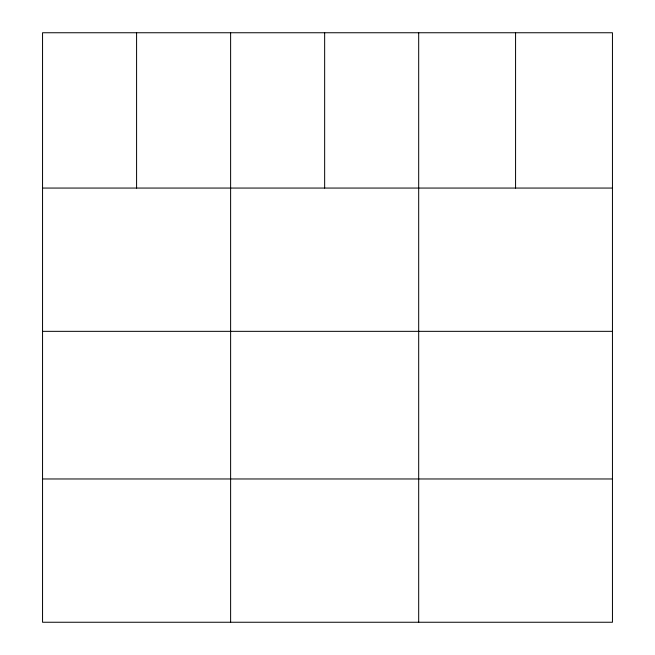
<?xml version="1.0" encoding="UTF-8"?>
<svg xmlns="http://www.w3.org/2000/svg" width="655" height="655" viewBox="0 0 655 655"><rect width="100%" height="100%" fill="white"/><g stroke="black" fill="none" stroke-linecap="round" stroke-linejoin="round"><path stroke-width="0.98" d="M612.45 331.34L612.45 32.75L42.55 32.75L42.55 622.25L612.45 622.25L612.45 331.34L42.55 331.34M42.55 188.059L612.45 188.059M42.55 478.969L612.45 478.969M515.567 32.75L515.567 188.059M418.684 32.75L418.684 622.25M324.651 32.75L324.651 188.059M230.617 32.75L230.617 622.25M136.584 32.75L136.584 188.059"/></g></svg>
